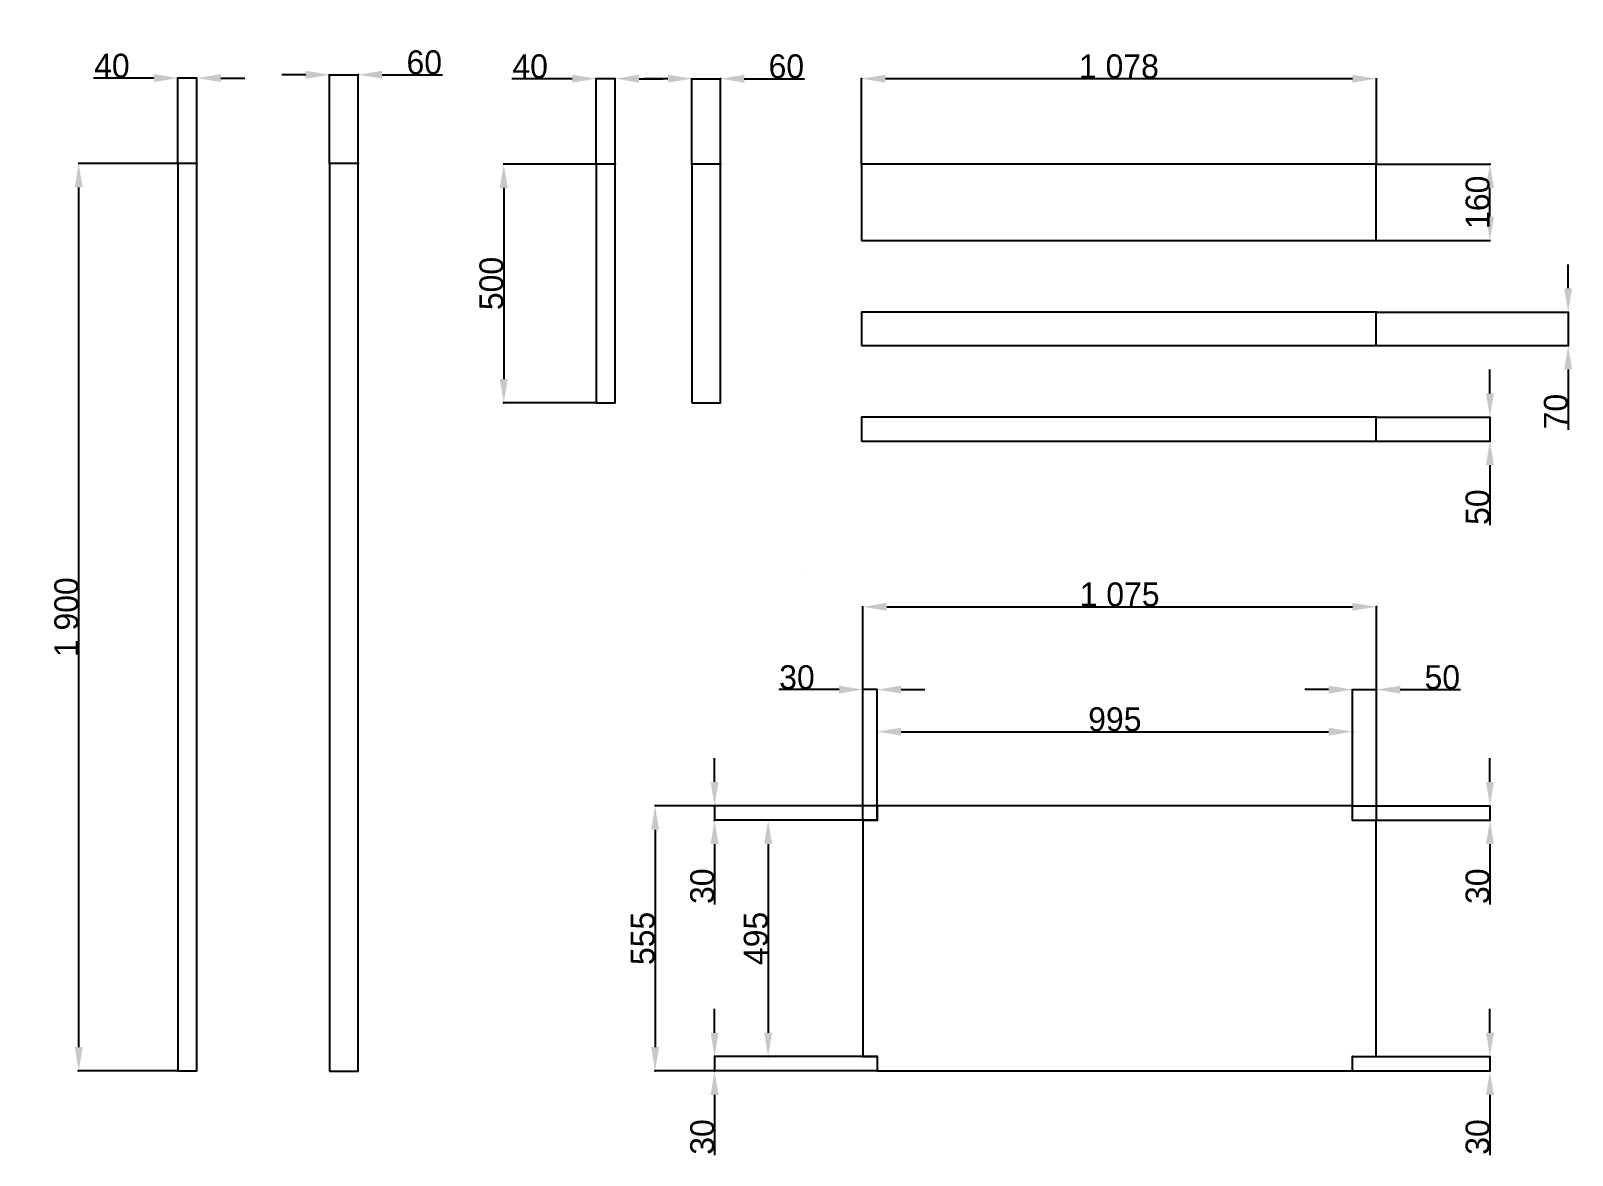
# Model space of a CAD drawing. Extents: x -1700 to 1527, y -1390 to 964.
import ezdxf

# ---------------------------------------------------------------- set-up
doc = ezdxf.new("R2010")
doc.units = 0
doc.linetypes.add('ACAD_ISO03W100', pattern=[30, 12, -18])
doc.layers.get('0').update_dxf_attribs({"linetype": 'CONTINUOUS'})
doc.layers.add('KOTY', color=7, linetype='ACAD_ISO03W100')
doc.dimstyles.get("Standard").update_dxf_attribs({"dimtxt": 0.18, "dimasz": 0.18, "dimexe": 0.18, "dimexo": 0.0625, "dimgap": 0.09, "dimtad": 0, "dimtih": 1, "dimtoh": 1, "dimdec": 4, "dimzin": 0, "dimtxsty": 'STANDARD', "dimcen": 0.09, "dimazin": 3, "dimtfac": 1, "dimtdec": 4, "dimtofl": 0, "dimtmove": 0, "dimatfit": 3, "dimtolj": 1, "dimtzin": 0})

# ---------------------------------------------------------------- blocks, each defined once
blk = doc.blocks.new('*D6')
at = {"color": 0, "linetype": 'BYBLOCK'}
for p, q in [((41.1, -620.9), (-158, -620.9)), ((-156.7, -670.9), (-156.7, -1065.9)), ((41.1, -1115.9), (-158, -1115.9))]:
    blk.add_line(p, q, dxfattribs=at)
for points in [[(-165.1, -670.9), (-148.4, -670.9), (-156.7, -620.9)], [(-165.1, -1065.9), (-148.4, -1065.9), (-156.7, -1115.9)]]:
    blk.add_solid(points, dxfattribs=at)
at = {"layer": 'KOTY', "color": 0, "linetype": 'BYBLOCK'}
for p in [(41.7, -620.9), (-156.7, -1115.9), (41.7, -1115.9)]:
    blk.add_point(p, dxfattribs=at)
at = {"color": 0, "linetype": 'BYBLOCK', "insert": (-182.3, -868.4), "char_height": 50, "attachment_point": 5, "rotation": 90}
blk.add_mtext('\\A1;495', dxfattribs=at)
blk = doc.blocks.new('*D7')
at = {"color": 0, "linetype": 'BYBLOCK'}
for p, q in [((71.1, -590.9), (-394.6, -590.9)), ((-393.4, -640.9), (-393.4, -1095.9)), ((71.1, -1145.9), (-394.6, -1145.9))]:
    blk.add_line(p, q, dxfattribs=at)
for points in [[(-401.7, -640.9), (-385, -640.9), (-393.4, -590.9)], [(-401.7, -1095.9), (-385, -1095.9), (-393.4, -1145.9)]]:
    blk.add_solid(points, dxfattribs=at)
at = {"layer": 'KOTY', "color": 0, "linetype": 'BYBLOCK'}
for p in [(71.7, -590.9), (-393.4, -1145.9), (71.7, -1145.9)]:
    blk.add_point(p, dxfattribs=at)
at = {"color": 0, "linetype": 'BYBLOCK', "insert": (-419, -868.4), "char_height": 50, "attachment_point": 5, "rotation": 90}
blk.add_mtext('\\A1;555', dxfattribs=at)
blk = doc.blocks.new('*D8')
at = {"color": 0, "linetype": 'BYBLOCK'}
for p, q in [((-268.9, -540.9), (-268.9, -490.9)), ((71.1, -590.9), (-270.1, -590.9)), ((-268.9, -590.9), (-268.9, -620.9)), ((71.1, -620.9), (-270.1, -620.9)), ((-268.9, -670.9), (-268.9, -797.2))]:
    blk.add_line(p, q, dxfattribs=at)
for points in [[(-277.2, -540.9), (-260.6, -540.9), (-268.9, -590.9)], [(-277.2, -670.9), (-260.6, -670.9), (-268.9, -620.9)]]:
    blk.add_solid(points, dxfattribs=at)
at = {"layer": 'KOTY', "color": 0, "linetype": 'BYBLOCK'}
for p in [(71.7, -590.9), (-268.9, -620.9), (71.7, -620.9)]:
    blk.add_point(p, dxfattribs=at)
at = {"color": 0, "linetype": 'BYBLOCK', "insert": (-294.5, -759.1), "char_height": 50, "attachment_point": 5, "rotation": 90}
blk.add_mtext('\\A1;30', dxfattribs=at)
blk = doc.blocks.new('*D9')
at = {"color": 0, "linetype": 'BYBLOCK'}
for p, q in [((-268.9, -1065.9), (-268.9, -1015.9)), ((71.1, -1115.9), (-270.1, -1115.9)), ((-268.9, -1115.9), (-268.9, -1145.9)), ((71.1, -1145.9), (-270.1, -1145.9)), ((-268.9, -1195.9), (-268.9, -1322.2))]:
    blk.add_line(p, q, dxfattribs=at)
for points in [[(-277.2, -1065.9), (-260.6, -1065.9), (-268.9, -1115.9)], [(-277.2, -1195.9), (-260.6, -1195.9), (-268.9, -1145.9)]]:
    blk.add_solid(points, dxfattribs=at)
at = {"layer": 'KOTY', "color": 0, "linetype": 'BYBLOCK'}
for p in [(71.7, -1115.9), (-268.9, -1145.9), (71.7, -1145.9)]:
    blk.add_point(p, dxfattribs=at)
at = {"color": 0, "linetype": 'BYBLOCK', "insert": (-294.5, -1284.1), "char_height": 50, "attachment_point": 5, "rotation": 90}
blk.add_mtext('\\A1;30', dxfattribs=at)
blk = doc.blocks.new('*D10')
at = {"color": 0, "linetype": 'BYBLOCK'}
for p, q in [((71.7, -590.3), (71.7, -434.3)), ((121.7, -435.6), (1016.7, -435.6)), ((1066.7, -590.3), (1066.7, -434.3))]:
    blk.add_line(p, q, dxfattribs=at)
for points in [[(121.7, -427.2), (121.7, -443.9), (71.7, -435.6)], [(1016.7, -427.2), (1016.7, -443.9), (1066.7, -435.6)]]:
    blk.add_solid(points, dxfattribs=at)
at = {"layer": 'KOTY', "color": 0, "linetype": 'BYBLOCK'}
for p in [(1066.7, -435.6), (71.7, -590.9), (1066.7, -590.9)]:
    blk.add_point(p, dxfattribs=at)
at = {"color": 0, "linetype": 'BYBLOCK', "insert": (569.2, -409.9), "char_height": 50, "attachment_point": 5}
blk.add_mtext('\\A1;995', dxfattribs=at)
blk = doc.blocks.new('*D12')
at = {"color": 0, "linetype": 'BYBLOCK'}
for p, q in [((-8.3, -347.5), (-134.6, -347.5)), ((41.7, -620.3), (41.7, -346.2)), ((71.7, -347.5), (41.7, -347.5)), ((71.7, -620.3), (71.7, -346.2)), ((121.7, -347.5), (171.7, -347.5))]:
    blk.add_line(p, q, dxfattribs=at)
for points in [[(-8.3, -339.1), (-8.3, -355.8), (41.7, -347.5)], [(121.7, -339.1), (121.7, -355.8), (71.7, -347.5)]]:
    blk.add_solid(points, dxfattribs=at)
at = {"layer": 'KOTY', "color": 0, "linetype": 'BYBLOCK'}
for p in [(41.7, -347.5), (41.7, -620.9), (71.7, -620.9)]:
    blk.add_point(p, dxfattribs=at)
at = {"color": 0, "linetype": 'BYBLOCK', "insert": (-96.4, -321.8), "char_height": 50, "attachment_point": 5}
blk.add_mtext('\\A1;30', dxfattribs=at)
blk = doc.blocks.new('*D13')
at = {"color": 0, "linetype": 'BYBLOCK'}
for p, q in [((1016.7, -347.5), (966.7, -347.5)), ((1066.7, -620.3), (1066.7, -346.2)), ((1066.7, -347.5), (1116.7, -347.5)), ((1116.7, -620.3), (1116.7, -346.2)), ((1166.7, -347.5), (1292.9, -347.5))]:
    blk.add_line(p, q, dxfattribs=at)
for points in [[(1016.7, -339.1), (1016.7, -355.8), (1066.7, -347.5)], [(1166.7, -339.1), (1166.7, -355.8), (1116.7, -347.5)]]:
    blk.add_solid(points, dxfattribs=at)
at = {"layer": 'KOTY', "color": 0, "linetype": 'BYBLOCK'}
for p in [(1116.7, -347.5), (1066.7, -620.9), (1116.7, -620.9)]:
    blk.add_point(p, dxfattribs=at)
at = {"color": 0, "linetype": 'BYBLOCK', "insert": (1254.8, -321.8), "char_height": 50, "attachment_point": 5}
blk.add_mtext('\\A1;50', dxfattribs=at)
blk = doc.blocks.new('*D14')
at = {"color": 0, "linetype": 'BYBLOCK'}
for p, q in [((1354.6, -540.9), (1354.6, -490.9)), ((1067.3, -590.9), (1355.8, -590.9)), ((1354.6, -590.9), (1354.6, -620.9)), ((1067.3, -620.9), (1355.8, -620.9)), ((1354.6, -670.9), (1354.6, -797.2))]:
    blk.add_line(p, q, dxfattribs=at)
for points in [[(1346.2, -540.9), (1362.9, -540.9), (1354.6, -590.9)], [(1346.2, -670.9), (1362.9, -670.9), (1354.6, -620.9)]]:
    blk.add_solid(points, dxfattribs=at)
at = {"layer": 'KOTY', "color": 0, "linetype": 'BYBLOCK'}
for p in [(1066.7, -590.9), (1066.7, -620.9), (1354.6, -620.9)]:
    blk.add_point(p, dxfattribs=at)
at = {"color": 0, "linetype": 'BYBLOCK', "insert": (1329, -759.1), "char_height": 50, "attachment_point": 5, "rotation": 90}
blk.add_mtext('\\A1;30', dxfattribs=at)
blk = doc.blocks.new('*D15')
at = {"color": 0, "linetype": 'BYBLOCK'}
for p, q in [((1354.6, -1065.9), (1354.6, -1015.9)), ((1067.3, -1115.9), (1355.8, -1115.9)), ((1354.6, -1115.9), (1354.6, -1145.9)), ((1067.3, -1145.9), (1355.8, -1145.9)), ((1354.6, -1195.9), (1354.6, -1322.2))]:
    blk.add_line(p, q, dxfattribs=at)
for points in [[(1346.2, -1065.9), (1362.9, -1065.9), (1354.6, -1115.9)], [(1346.2, -1195.9), (1362.9, -1195.9), (1354.6, -1145.9)]]:
    blk.add_solid(points, dxfattribs=at)
at = {"layer": 'KOTY', "color": 0, "linetype": 'BYBLOCK'}
for p in [(1066.7, -1115.9), (1066.7, -1145.9), (1354.6, -1145.9)]:
    blk.add_point(p, dxfattribs=at)
at = {"color": 0, "linetype": 'BYBLOCK', "insert": (1329, -1284.1), "char_height": 50, "attachment_point": 5, "rotation": 90}
blk.add_mtext('\\A1;30', dxfattribs=at)
blk = doc.blocks.new('*D16')
at = {"color": 0, "linetype": 'BYBLOCK'}
for p, q in [((41.7, -620.3), (41.7, -172.9)), ((91.7, -174.1), (1066.7, -174.1)), ((1116.7, -619.7), (1116.7, -172.9))]:
    blk.add_line(p, q, dxfattribs=at)
for points in [[(91.7, -165.8), (91.7, -182.4), (41.7, -174.1)], [(1066.7, -165.8), (1066.7, -182.4), (1116.7, -174.1)]]:
    blk.add_solid(points, dxfattribs=at)
at = {"layer": 'KOTY', "color": 0, "linetype": 'BYBLOCK'}
for p in [(1116.7, -174.1), (41.7, -620.9), (1116.7, -620.3)]:
    blk.add_point(p, dxfattribs=at)
at = {"color": 0, "linetype": 'BYBLOCK', "insert": (579.2, -148.5), "char_height": 50, "attachment_point": 5}
blk.add_mtext('\\A1;1 075', dxfattribs=at)
blk = doc.blocks.new('*D20')
at = {"color": 0, "linetype": 'BYBLOCK'}
for p, q in [((1117.3, 684.7), (1355.8, 684.7)), ((1354.6, 574.7), (1354.6, 634.7)), ((1117.3, 524.7), (1355.8, 524.7))]:
    blk.add_line(p, q, dxfattribs=at)
for points in [[(1346.2, 634.7), (1362.9, 634.7), (1354.6, 684.7)], [(1346.2, 574.7), (1362.9, 574.7), (1354.6, 524.7)]]:
    blk.add_solid(points, dxfattribs=at)
at = {"layer": 'KOTY', "color": 0, "linetype": 'BYBLOCK'}
for p in [(1116.7, 684.7), (1354.6, 684.7), (1116.7, 524.7)]:
    blk.add_point(p, dxfattribs=at)
at = {"color": 0, "linetype": 'BYBLOCK', "insert": (1329, 604.7), "char_height": 50, "attachment_point": 5, "rotation": 90}
blk.add_mtext('\\A1;160', dxfattribs=at)
blk = doc.blocks.new('*D21')
at = {"color": 0, "linetype": 'BYBLOCK'}
for p, q in [((1354.6, 204.7), (1354.6, 254.7)), ((1117.3, 154.7), (1355.8, 154.7)), ((1354.6, 154.7), (1354.6, 104.7)), ((1117.3, 104.7), (1355.8, 104.7)), ((1354.6, 54.7), (1354.6, -71.6))]:
    blk.add_line(p, q, dxfattribs=at)
for points in [[(1346.2, 204.7), (1362.9, 204.7), (1354.6, 154.7)], [(1346.2, 54.7), (1362.9, 54.7), (1354.6, 104.7)]]:
    blk.add_solid(points, dxfattribs=at)
at = {"layer": 'KOTY', "color": 0, "linetype": 'BYBLOCK'}
for p in [(1116.7, 154.7), (1116.7, 104.7), (1354.6, 104.7)]:
    blk.add_point(p, dxfattribs=at)
at = {"color": 0, "linetype": 'BYBLOCK', "insert": (1329, -33.5), "char_height": 50, "attachment_point": 5, "rotation": 90}
blk.add_mtext('\\A1;50', dxfattribs=at)
blk = doc.blocks.new('*D22')
at = {"color": 0, "linetype": 'BYBLOCK'}
for p, q in [((1518.4, 424.7), (1518.4, 474.7)), ((1117.3, 374.7), (1519.7, 374.7)), ((1518.4, 374.7), (1518.4, 304.7)), ((1117.3, 304.7), (1519.7, 304.7)), ((1518.4, 254.7), (1518.4, 128.4))]:
    blk.add_line(p, q, dxfattribs=at)
for points in [[(1510.1, 424.7), (1526.7, 424.7), (1518.4, 374.7)], [(1510.1, 254.7), (1526.7, 254.7), (1518.4, 304.7)]]:
    blk.add_solid(points, dxfattribs=at)
at = {"layer": 'KOTY', "color": 0, "linetype": 'BYBLOCK'}
for p in [(1116.7, 374.7), (1116.7, 304.7), (1518.4, 304.7)]:
    blk.add_point(p, dxfattribs=at)
at = {"color": 0, "linetype": 'BYBLOCK', "insert": (1492.8, 166.5), "char_height": 50, "attachment_point": 5, "rotation": 90}
blk.add_mtext('\\A1;70', dxfattribs=at)
blk = doc.blocks.new('*D23')
at = {"color": 0, "linetype": 'BYBLOCK'}
for p, q in [((-366.7, 863.5), (-416.7, 863.5)), ((-316.7, 685.3), (-316.7, 864.8)), ((-316.7, 863.5), (-256.7, 863.5)), ((-256.7, 685.3), (-256.7, 864.8)), ((-206.7, 863.5), (-80.5, 863.5))]:
    blk.add_line(p, q, dxfattribs=at)
for points in [[(-366.7, 871.8), (-366.7, 855.2), (-316.7, 863.5)], [(-206.7, 871.8), (-206.7, 855.2), (-256.7, 863.5)]]:
    blk.add_solid(points, dxfattribs=at)
at = {"layer": 'KOTY', "color": 0, "linetype": 'BYBLOCK'}
for p in [(-256.7, 863.5), (-316.7, 684.7), (-256.7, 684.7)]:
    blk.add_point(p, dxfattribs=at)
at = {"color": 0, "linetype": 'BYBLOCK', "insert": (-118.6, 889.1), "char_height": 50, "attachment_point": 5}
blk.add_mtext('\\A1;60', dxfattribs=at)
blk = doc.blocks.new('*D25')
at = {"color": 0, "linetype": 'BYBLOCK'}
for p, q in [((38.7, 685.3), (38.7, 864.8)), ((1066.7, 863.5), (88.7, 863.5)), ((1116.7, 685.3), (1116.7, 864.8))]:
    blk.add_line(p, q, dxfattribs=at)
for points in [[(88.7, 871.8), (88.7, 855.2), (38.7, 863.5)], [(1066.7, 871.8), (1066.7, 855.2), (1116.7, 863.5)]]:
    blk.add_solid(points, dxfattribs=at)
at = {"layer": 'KOTY', "color": 0, "linetype": 'BYBLOCK'}
for p in [(38.7, 863.5), (38.7, 684.7), (1116.7, 684.7)]:
    blk.add_point(p, dxfattribs=at)
at = {"color": 0, "linetype": 'BYBLOCK', "insert": (577.7, 889.1), "char_height": 50, "attachment_point": 5}
blk.add_mtext('\\A1;1 078', dxfattribs=at)
blk = doc.blocks.new('*D26')
at = {"color": 0, "linetype": 'BYBLOCK'}
for p, q in [((-566.8, 863.5), (-693.1, 863.5)), ((-516.8, 685.3), (-516.8, 864.8)), ((-476.8, 863.5), (-516.8, 863.5)), ((-476.8, 685.3), (-476.8, 864.8)), ((-426.8, 863.5), (-376.8, 863.5))]:
    blk.add_line(p, q, dxfattribs=at)
for points in [[(-566.8, 871.8), (-566.8, 855.2), (-516.8, 863.5)], [(-426.8, 871.8), (-426.8, 855.2), (-476.8, 863.5)]]:
    blk.add_solid(points, dxfattribs=at)
at = {"layer": 'KOTY', "color": 0, "linetype": 'BYBLOCK'}
for p in [(-516.8, 863.5), (-516.8, 684.7), (-476.8, 684.7)]:
    blk.add_point(p, dxfattribs=at)
at = {"color": 0, "linetype": 'BYBLOCK', "insert": (-655, 889.1), "char_height": 50, "attachment_point": 5}
blk.add_mtext('\\A1;40', dxfattribs=at)
blk = doc.blocks.new('*D28')
at = {"color": 0, "linetype": 'BYBLOCK'}
for p, q in [((-1242.6, 864.8), (-1368.9, 864.8)), ((-1192.6, 686.6), (-1192.6, 866)), ((-1152.6, 864.8), (-1192.6, 864.8)), ((-1152.6, 686.6), (-1152.6, 866)), ((-1102.6, 864.8), (-1052.6, 864.8))]:
    blk.add_line(p, q, dxfattribs=at)
for points in [[(-1242.6, 873.1), (-1242.6, 856.4), (-1192.6, 864.8)], [(-1102.6, 873.1), (-1102.6, 856.4), (-1152.6, 864.8)]]:
    blk.add_solid(points, dxfattribs=at)
at = {"layer": 'KOTY', "color": 0, "linetype": 'BYBLOCK'}
for p in [(-1192.6, 864.8), (-1192.6, 686), (-1152.6, 686)]:
    blk.add_point(p, dxfattribs=at)
at = {"color": 0, "linetype": 'BYBLOCK', "insert": (-1330.7, 890.4), "char_height": 50, "attachment_point": 5}
blk.add_mtext('\\A1;40', dxfattribs=at)
blk = doc.blocks.new('*D29')
at = {"color": 0, "linetype": 'BYBLOCK'}
for p, q in [((-1124.9, 871.8), (-1174.9, 871.8)), ((-1074.9, 686.2), (-1074.9, 873.1)), ((-1074.9, 871.8), (-1014.9, 871.8)), ((-1014.9, 686.2), (-1014.9, 873.1)), ((-964.9, 871.8), (-838.6, 871.8))]:
    blk.add_line(p, q, dxfattribs=at)
for points in [[(-1124.9, 880.2), (-1124.9, 863.5), (-1074.9, 871.8)], [(-964.9, 880.2), (-964.9, 863.5), (-1014.9, 871.8)]]:
    blk.add_solid(points, dxfattribs=at)
at = {"layer": 'KOTY', "color": 0, "linetype": 'BYBLOCK'}
for p in [(-1014.9, 871.8), (-1074.9, 685.6), (-1014.9, 685.6)]:
    blk.add_point(p, dxfattribs=at)
at = {"color": 0, "linetype": 'BYBLOCK', "insert": (-876.7, 897.5), "char_height": 50, "attachment_point": 5}
blk.add_mtext('\\A1;60', dxfattribs=at)
blk = doc.blocks.new('*D30')
at = {"color": 0, "linetype": 'BYBLOCK'}
for p, q in [((-517.5, 684.7), (-711.5, 684.7)), ((-710.2, 634.7), (-710.2, 234.7)), ((-517.5, 184.7), (-711.5, 184.7))]:
    blk.add_line(p, q, dxfattribs=at)
for points in [[(-718.6, 634.7), (-701.9, 634.7), (-710.2, 684.7)], [(-718.6, 234.7), (-701.9, 234.7), (-710.2, 184.7)]]:
    blk.add_solid(points, dxfattribs=at)
at = {"layer": 'KOTY', "color": 0, "linetype": 'BYBLOCK'}
for p in [(-516.8, 684.7), (-710.2, 184.7), (-516.8, 184.7)]:
    blk.add_point(p, dxfattribs=at)
at = {"color": 0, "linetype": 'BYBLOCK', "insert": (-735.9, 434.7), "char_height": 50, "attachment_point": 5, "rotation": 90}
blk.add_mtext('\\A1;500', dxfattribs=at)
blk = doc.blocks.new('*D31')
at = {"color": 0, "linetype": 'BYBLOCK'}
for p, q in [((-1393.2, 686), (-1601.5, 686)), ((-1600.3, 636), (-1600.3, -1164)), ((-1393.2, -1214), (-1601.5, -1214))]:
    blk.add_line(p, q, dxfattribs=at)
for points in [[(-1608.6, 636), (-1591.9, 636), (-1600.3, 686)], [(-1608.6, -1164), (-1591.9, -1164), (-1600.3, -1214)]]:
    blk.add_solid(points, dxfattribs=at)
at = {"layer": 'KOTY', "color": 0, "linetype": 'BYBLOCK'}
for p in [(-1392.6, 686), (-1600.3, -1214), (-1392.6, -1214)]:
    blk.add_point(p, dxfattribs=at)
at = {"color": 0, "linetype": 'BYBLOCK', "insert": (-1625.9, -264), "char_height": 50, "attachment_point": 5, "rotation": 90}
blk.add_mtext('\\A1;1 900', dxfattribs=at)

msp = doc.modelspace()

# ---------------------------------------------------------------- linework, layer by layer
for p, q in [((71.67824, -659.00941), (71.67824, -689.00941)), ((1066.67824, -689.00941), (1066.67824, -659.00941)), ((41.67824, -689.00941), (71.67824, -689.00941)), ((1066.67824, -689.00941), (1116.67824, -689.00941)), ((1116.67824, -1184.00941), (1116.67824, -689.00941)), ((41.67824, -1184.00941), (71.67824, -1184.00941)), ((71.67824, -1184.00941), (71.67824, -1214.00941)), ((1066.67824, -1214.00941), (1066.67824, -1184.00941)), ((1066.67824, -1184.00941), (1116.67824, -1184.00941))]:
    msp.add_line(p, q)
for points in [[(-1392.6216, -1214.00941), (-1352.6216, -1214.00941), (-1352.6216, 685.99059), (-1392.6216, 685.99059)], [(-1074.86232, -1214.38941), (-1014.86232, -1214.38941), (-1014.86232, 685.61059), (-1074.86232, 685.61059)], [(-516.83944, 184.65029), (-476.83944, 184.65029), (-476.83944, 684.65029), (-516.83944, 684.65029)], [(-316.71869, 184.65029), (-256.71869, 184.65029), (-256.71869, 684.65029), (-316.71869, 684.65029)], [(38.67824, 524.65029), (1116.67824, 524.65029), (1116.67824, 684.65029), (38.67824, 684.65029)], [(38.67824, 304.65029), (1116.67824, 304.65029), (1116.67824, 374.65029), (38.67824, 374.65029)], [(38.67824, 104.65029), (1116.67824, 104.65029), (1116.67824, 154.65029), (38.67824, 154.65029)], [(-85.10228, -166.72928), (-85.10228, -166.72928), (-85.10228, -166.72928), (-85.10228, -166.72928)]]:
    msp.add_lwpolyline(points, close=True)
for points in [[(1066.67824, -659.00941), (71.67824, -659.00941)], [(41.67824, -689.00941), (41.67824, -1184.00941)], [(1116.67824, -1184.00941), (1116.67824, -689.00941)], [(71.67824, -1214.00941), (1066.67824, -1214.00941)]]:
    msp.add_lwpolyline(points)

# ---------------------------------------------------------------- dimensions: what is measured, and where the dimension line sits
at = {"layer": 'KOTY'}
for base, p1, p2, picture, middle in [((38.67824, 863.50808), (1116.67824, 684.65029), (38.67824, 684.65029), '*D25', (577.67824, 889.13308)), ((-1014.86232, 871.84141), (-1074.86232, 685.61059), (-1014.86232, 685.61059), '*D29', (-876.73732, 897.46641)), ((-516.83944, 863.50808), (-476.83944, 684.65029), (-516.83944, 684.65029), '*D26', (-654.96444, 889.13308)), ((-256.71869, 863.50808), (-316.71869, 684.65029), (-256.71869, 684.65029), '*D23', (-118.59369, 889.13308))]:
    dim = msp.add_linear_dim(base=base, p1=p1, p2=p2, dimstyle='STANDARD', override={"dimtxt": 50, "dimasz": 50, "dimexe": 1.25, "dimexo": 0.625, "dimgap": 0.625, "dimtad": 1, "dimtih": 0, "dimtoh": 0, "dimzin": 8, "dimcen": 2.5, "dimtofl": 1}, dxfattribs=at)
    dim.commit()
    dim.dimension.update_dxf_attribs({"geometry": picture, "text_midpoint": middle})
for base, p1, p2, picture, middle, set_off in [((-1392.6216, 864.75808), (-1352.6216, 685.99059), (-1392.6216, 685.99059), '*D28', (-1530.7466, 890.38308), (-200, 0)), ((1116.67824, -242.17657), (41.67824, -689.00941), (1116.67824, -688.38441), '*D16', (579.17824, -216.55157), (0, -68.07538)), ((41.67824, -415.54309), (71.67824, -689.00941), (41.67824, -689.00941), '*D12', (-96.44676, -389.91809), (0, -68.07538)), ((1116.67824, -415.54309), (1066.67824, -689.00941), (1116.67824, -689.00941), '*D13', (1254.80324, -389.91809), (0, -68.07538)), ((1066.67824, -503.64424), (71.67824, -659.00941), (1066.67824, -659.00941), '*D10', (569.17824, -478.01924), (0, -68.07538))]:
    dim = msp.add_linear_dim(base=base, p1=p1, p2=p2, dimstyle='STANDARD', override={"dimtxt": 50, "dimasz": 50, "dimexe": 1.25, "dimexo": 0.625, "dimgap": 0.625, "dimtad": 1, "dimtih": 0, "dimtoh": 0, "dimzin": 8, "dimcen": 2.5, "dimtofl": 1}, dxfattribs=at)
    dim.commit()
    dim.dimension.update_dxf_attribs({"geometry": picture, "text_midpoint": middle, "insert": set_off})
for base, p1, p2, picture, middle in [((-1600.27293, -1214.00941), (-1392.6216, 685.99059), (-1392.6216, -1214.00941), '*D31', (-1625.89793, -264.00941)), ((-710.24594, 184.65029), (-516.83944, 684.65029), (-516.83944, 184.65029), '*D30', (-735.87094, 434.65029)), ((1354.57621, 684.65029), (1116.67824, 524.65029), (1116.67824, 684.65029), '*D20', (1328.95121, 604.65029)), ((1518.40115, 304.65029), (1116.67824, 374.65029), (1116.67824, 304.65029), '*D22', (1492.77615, 166.52529)), ((1354.57621, 104.65029), (1116.67824, 154.65029), (1116.67824, 104.65029), '*D21', (1328.95121, -33.47471))]:
    dim = msp.add_linear_dim(base=base, p1=p1, p2=p2, angle=90, dimstyle='STANDARD', override={"dimtxt": 50, "dimasz": 50, "dimexe": 1.25, "dimexo": 0.625, "dimgap": 0.625, "dimtad": 1, "dimtih": 0, "dimtoh": 0, "dimzin": 8, "dimcen": 2.5, "dimtofl": 1}, dxfattribs=at)
    dim.commit()
    dim.dimension.update_dxf_attribs({"geometry": picture, "text_midpoint": middle})
for base, p1, p2, picture, middle in [((-268.89783, -689.00941), (71.67824, -659.00941), (71.67824, -689.00941), '*D8', (-294.52283, -827.13441)), ((1354.57621, -689.00941), (1066.67824, -659.00941), (1066.67824, -689.00941), '*D14', (1328.95121, -827.13441)), ((-393.38146, -1214.00941), (71.67824, -659.00941), (71.67824, -1214.00941), '*D7', (-419.00646, -936.50941)), ((-156.71869, -1184.00941), (41.67824, -689.00941), (41.67824, -1184.00941), '*D6', (-182.34369, -936.50941)), ((-268.89783, -1214.00941), (71.67824, -1184.00941), (71.67824, -1214.00941), '*D9', (-294.52283, -1352.13441)), ((1354.57621, -1214.00941), (1066.67824, -1184.00941), (1066.67824, -1214.00941), '*D15', (1328.95121, -1352.13441))]:
    dim = msp.add_linear_dim(base=base, p1=p1, p2=p2, angle=90, dimstyle='STANDARD', override={"dimtxt": 50, "dimasz": 50, "dimexe": 1.25, "dimexo": 0.625, "dimgap": 0.625, "dimtad": 1, "dimtih": 0, "dimtoh": 0, "dimzin": 8, "dimcen": 2.5, "dimtofl": 1}, dxfattribs=at)
    dim.commit()
    dim.dimension.update_dxf_attribs({"geometry": picture, "text_midpoint": middle, "insert": (0, -68.07538)})

doc.saveas('drawing.dxf')
